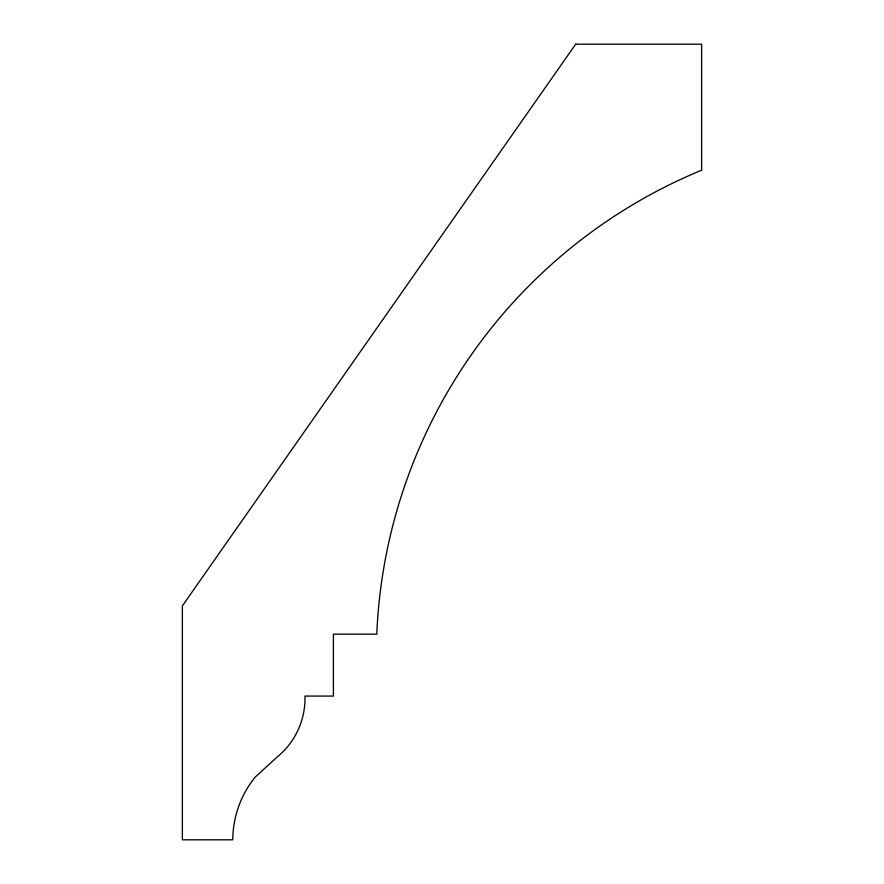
<?xml version="1.0" encoding="UTF-8"?>
<svg xmlns="http://www.w3.org/2000/svg" width="884" height="884" viewBox="0 0 884 884"><rect width="100%" height="100%" fill="white"/><g stroke="black" fill="none" stroke-linecap="round" stroke-linejoin="round"><path stroke-width="1.33" d="M575.661 44.2L182.369 605.871L182.369 839.8L232.768 839.8A100.61 100.61 0 0 1 255.156 777.135L277.311 756.892A75.637 75.637 0 0 0 304.958 696.073L333.412 696.073L333.412 634.148L376.772 634.148A525.781 525.781 0 0 1 701.631 170.203L701.631 44.2L575.661 44.2"/></g></svg>
